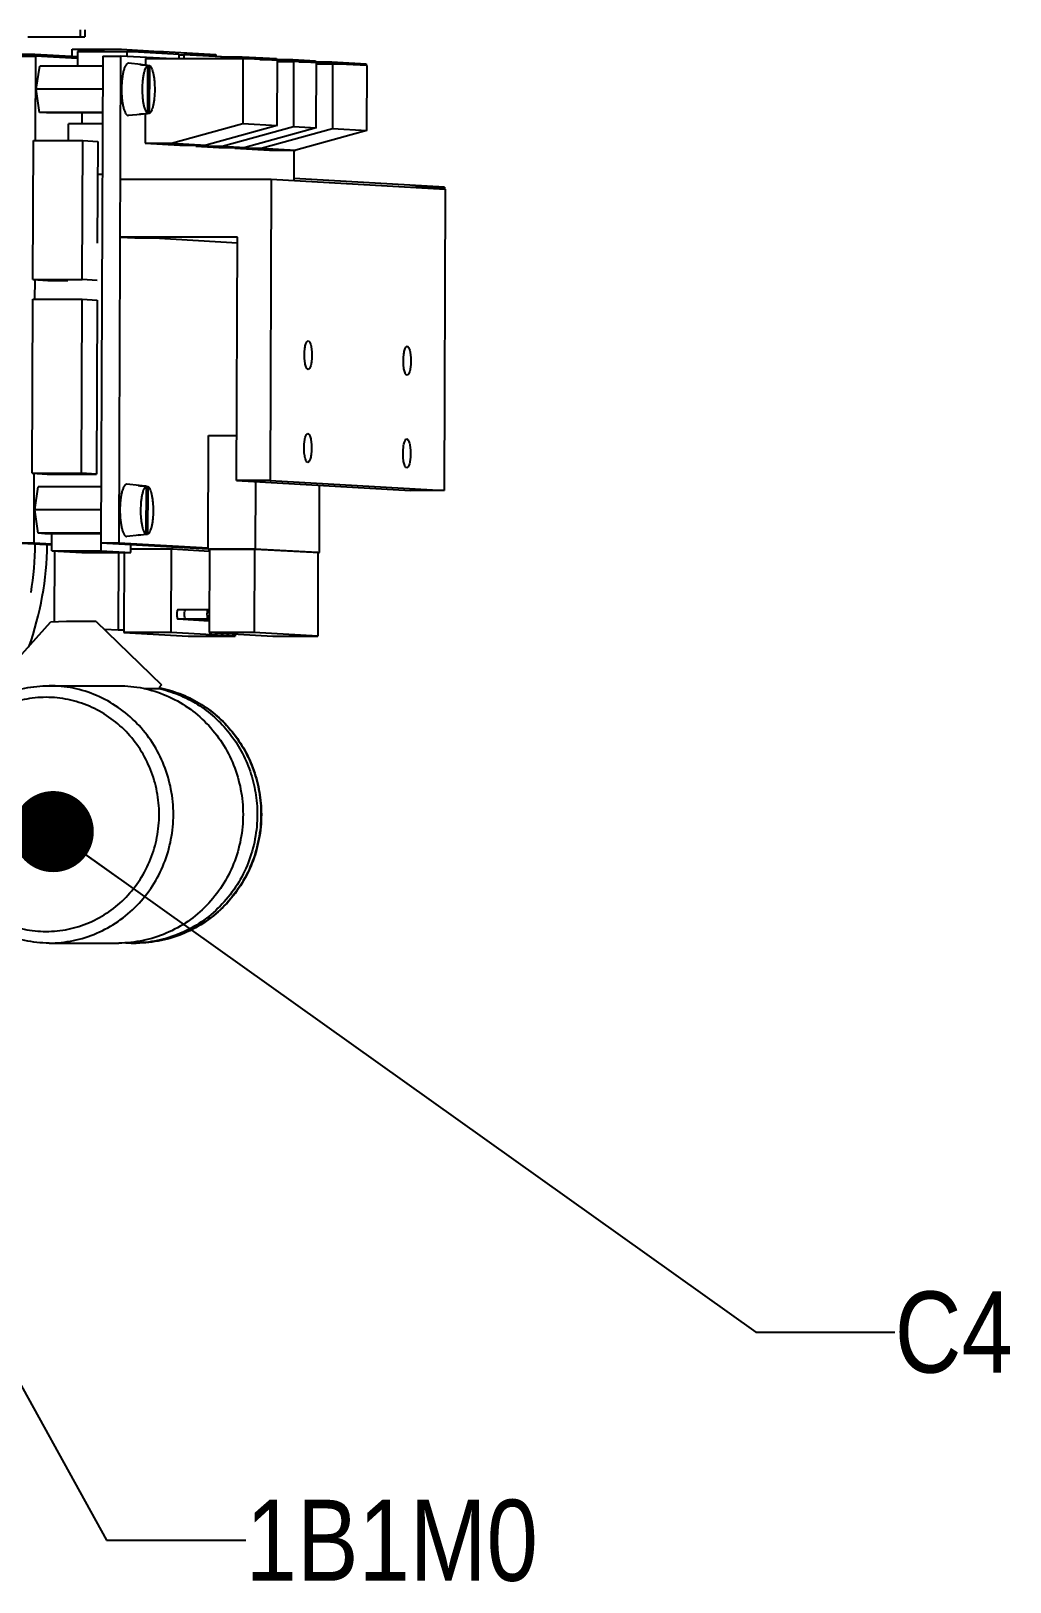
# Model space of a CAD drawing. Header units: millimetres. Extents: x 0 to 841, y 0 to 594.
# Drawn here: x 107.8 to 150, y 158.8 to 225.7 of the extents above; entities that cross this region are included whole.
import ezdxf

# ---------------------------------------------------------------- set-up
doc = ezdxf.new("R2010")
doc.units = ezdxf.units.MM
doc.header["$LTSCALE"] = 46.255
doc.layers.get('0').update_dxf_attribs({"linetype": 'CONTINUOUS'})
doc.layers.add('AXIS', color=7, linetype='CONTINUOUS')
doc.layers.add('NOTE', color=7, linetype='CONTINUOUS')
doc.styles.get("Standard").update_dxf_attribs({"font": 'txt', "width": 0.85})
doc.styles.add('TEXTSTYLE_2', font='txt', dxfattribs={"width": 0.85})
doc.dimstyles.get("Standard").update_dxf_attribs({"dimtxt": 3.5, "dimasz": 3.5, "dimexe": 1.5, "dimexo": 1, "dimtad": 1, "dimtxsty": 'STANDARD', "dimcen": 0.09, "dimadec": 0, "dimazin": 0, "dimtol": 1, "dimtp": 0.01, "dimtm": 0.01, "dimtfac": 1, "dimtofl": 0, "dimtmove": 0, "dimatfit": 3, "dimfxl": 1, "dimtolj": 1, "dimarcsym": 0})

msp = doc.modelspace()

# ---------------------------------------------------------------- linework, layer by layer
at = {"color": 7, "linetype": 'CONTINUOUS'}
for p, q in [((109.916, 225.425), (109.916, 225.725)), ((110.11, 225.725), (110.11, 225.425)), ((107.652, 225.424), (109.916, 225.425)), ((109.561, 224.587), (109.562, 224.887)), ((109.562, 224.887), (111.687, 224.887)), ((109.562, 224.887), (111.18, 224.796)), ((109.916, 225.425), (110.11, 225.425)), ((111.687, 224.887), (113.305, 224.796)), ((107.171, 224.679), (107.944, 224.679)), ((107.171, 224.679), (109.792, 224.53)), ((107.207, 224.596), (107.98, 224.596)), ((107.944, 224.679), (109.792, 224.574)), ((107.98, 224.596), (107.966, 220.946)), ((109.792, 224.493), (107.98, 224.596)), ((108.01, 223.174), (108.163, 224.166)), ((110.876, 224.166), (108.163, 224.166)), ((109.793, 224.793), (109.79, 224.166)), ((109.793, 224.793), (111.918, 224.793)), ((110.878, 224.596), (110.798, 203.598)), ((110.878, 224.596), (111.651, 224.596)), ((111.651, 224.596), (111.571, 203.598)), ((113.61, 224.485), (111.651, 224.596)), ((111.918, 224.793), (111.917, 224.581)), ((111.918, 224.796), (113.305, 224.796)), ((114.182, 224.666), (111.918, 224.793)), ((111.984, 224.282), (111.986, 224.282)), ((112.517, 224.234), (111.986, 224.282)), ((112.072, 224.785), (113.499, 224.785)), ((112.814, 224.195), (112.476, 224.226)), ((112.515, 224.234), (112.517, 224.234)), ((112.554, 224.219), (112.554, 224.222)), ((112.554, 224.222), (112.814, 224.198)), ((112.724, 224.485), (112.723, 224.206)), ((112.724, 224.485), (116.926, 224.485)), ((112.814, 224.195), (112.806, 222.124)), ((112.814, 224.198), (112.892, 224.191)), ((112.892, 224.191), (112.884, 222.12)), ((113.305, 224.796), (113.305, 224.785)), ((113.499, 224.785), (115.763, 224.657)), ((114.181, 224.485), (114.182, 224.666)), ((114.182, 224.655), (114.376, 224.655)), ((114.376, 224.657), (115.763, 224.657)), ((115.994, 224.563), (114.376, 224.655)), ((114.376, 224.655), (114.376, 224.485)), ((115.763, 224.657), (115.763, 224.576)), ((115.993, 224.485), (115.994, 224.563)), ((115.994, 224.568), (116.89, 224.568)), ((116.89, 224.568), (118.378, 224.484)), ((116.926, 224.485), (116.916, 221.685)), ((118.414, 224.401), (116.926, 224.485)), ((116.949, 224.484), (118.378, 224.484)), ((117.649, 224.444), (119.076, 224.444)), ((118.378, 224.484), (118.378, 224.444)), ((118.404, 221.601), (118.414, 224.401)), ((118.414, 224.389), (120.06, 224.389)), ((118.414, 224.362), (119.113, 224.362)), ((119.076, 224.444), (120.06, 224.389)), ((119.113, 224.362), (119.102, 221.562)), ((120.096, 224.306), (119.113, 224.362)), ((119.336, 224.349), (120.759, 224.349)), ((120.06, 224.389), (120.06, 224.349)), ((120.086, 221.506), (120.096, 224.306)), ((120.096, 224.267), (120.795, 224.267)), ((120.759, 224.349), (122.247, 224.265)), ((120.795, 224.267), (120.784, 221.467)), ((122.283, 224.183), (120.795, 224.267)), ((120.827, 224.265), (122.247, 224.265)), ((122.247, 224.265), (122.246, 224.183)), ((122.273, 221.383), (122.283, 224.183)), ((110.872, 223.174), (108.01, 223.174)), ((108.156, 222.166), (108.01, 223.174)), ((110.869, 222.166), (108.156, 222.166)), ((108.455, 222.149), (108.156, 222.166)), ((110.869, 222.149), (108.455, 222.149)), ((109.996, 221.669), (109.997, 222.149)), ((109.4, 220.95), (109.402, 221.669)), ((110.867, 221.669), (109.402, 221.669)), ((111.986, 222.033), (111.975, 222.033)), ((112.517, 222.081), (111.986, 222.033)), ((112.468, 222.093), (112.806, 222.124)), ((112.517, 222.081), (112.507, 222.081)), ((112.884, 222.12), (112.546, 222.089)), ((112.546, 222.089), (112.546, 222.101)), ((112.715, 222.105), (112.711, 220.835)), ((113.848, 220.835), (116.916, 221.685)), ((118.404, 221.601), (115.336, 220.751)), ((116.035, 220.712), (119.102, 221.562)), ((116.916, 221.685), (118.404, 221.601)), ((120.086, 221.506), (117.018, 220.656)), ((117.717, 220.617), (120.784, 221.467)), ((119.102, 221.562), (120.086, 221.506)), ((120.784, 221.467), (122.273, 221.383)), ((107.866, 214.951), (107.889, 220.95)), ((107.889, 220.95), (110.014, 220.95)), ((109.991, 214.951), (110.014, 220.95)), ((110.014, 220.95), (110.661, 220.914)), ((110.661, 220.914), (110.644, 216.526)), ((112.711, 220.835), (113.848, 220.835)), ((112.711, 220.835), (114.199, 220.751)), ((113.848, 220.835), (115.336, 220.751)), ((122.273, 221.383), (119.205, 220.533)), ((114.199, 220.751), (115.336, 220.751)), ((114.897, 220.751), (114.897, 220.712)), ((114.897, 220.712), (116.035, 220.712)), ((114.897, 220.712), (115.881, 220.656)), ((115.881, 220.656), (117.018, 220.656)), ((116.035, 220.712), (117.018, 220.656)), ((116.58, 220.656), (116.579, 220.617)), ((116.579, 220.617), (117.717, 220.617)), ((116.579, 220.617), (118.068, 220.533)), ((117.717, 220.617), (119.205, 220.533)), ((118.068, 220.533), (119.205, 220.533)), ((119.137, 219.228), (119.142, 220.533)), ((110.859, 219.492), (110.655, 219.492)), ((111.63, 219.283), (118.15, 219.283)), ((118.15, 219.283), (118.101, 206.285)), ((118.15, 219.283), (125.655, 218.86)), ((125.619, 218.942), (119.137, 219.308)), ((124.202, 218.942), (125.619, 218.942)), ((125.655, 218.86), (125.606, 205.861)), ((125.619, 218.942), (125.619, 218.862)), ((116.692, 216.784), (111.621, 216.784)), ((111.621, 216.784), (112.268, 216.747)), ((116.652, 206.285), (116.692, 216.784)), ((112.268, 216.747), (113.089, 216.747)), ((113.089, 216.747), (116.691, 216.544)), ((107.866, 214.951), (109.991, 214.951)), ((107.866, 214.951), (108.513, 214.915)), ((107.944, 214.947), (107.94, 214.097)), ((108.513, 214.915), (109.377, 214.915)), ((110.638, 214.915), (109.991, 214.951)), ((107.834, 206.602), (107.863, 214.101)), ((107.863, 214.101), (109.988, 214.101)), ((109.959, 206.602), (109.988, 214.101)), ((109.988, 214.101), (110.635, 214.065)), ((110.635, 214.065), (110.606, 206.565)), ((115.427, 203.33), (115.445, 208.23)), ((115.445, 208.23), (116.66, 208.23)), ((107.834, 206.602), (109.959, 206.602)), ((107.834, 206.602), (108.481, 206.565)), ((107.912, 206.598), (107.901, 203.598)), ((108.481, 206.565), (110.606, 206.565)), ((110.606, 206.565), (109.959, 206.602)), ((111.915, 206.123), (111.918, 206.123)), ((112.449, 206.075), (111.918, 206.123)), ((112.446, 206.075), (112.449, 206.075)), ((118.101, 206.285), (116.652, 206.285)), ((116.652, 206.285), (124.157, 205.861)), ((117.466, 206.239), (117.455, 203.33)), ((118.101, 206.285), (125.606, 205.861)), ((120.224, 203.174), (120.235, 206.082)), ((107.942, 205.015), (108.095, 206.007)), ((110.808, 206.007), (108.095, 206.007)), ((112.745, 206.036), (112.407, 206.067)), ((112.485, 206.06), (112.485, 206.062)), ((112.485, 206.062), (112.746, 206.039)), ((112.745, 206.036), (112.737, 203.965)), ((112.746, 206.039), (112.823, 206.032)), ((112.823, 206.032), (112.815, 203.961)), ((125.606, 205.861), (124.157, 205.861)), ((110.804, 205.015), (107.942, 205.015)), ((108.087, 204.007), (107.942, 205.015)), ((107.128, 203.598), (107.901, 203.598)), ((107.128, 203.598), (108.675, 203.511)), ((107.901, 203.598), (108.677, 203.554)), ((110.8, 204.007), (108.087, 204.007)), ((108.386, 203.99), (108.087, 204.007)), ((110.8, 203.99), (108.386, 203.99)), ((108.676, 203.254), (108.679, 203.99)), ((110.798, 203.598), (111.571, 203.598)), ((110.798, 203.598), (115.425, 203.337)), ((110.802, 203.598), (110.801, 203.254)), ((111.571, 203.598), (115.427, 203.38)), ((111.918, 203.874), (111.907, 203.874)), ((112.449, 203.922), (111.918, 203.874)), ((112.095, 203.181), (112.096, 203.525)), ((112.399, 203.934), (112.737, 203.965)), ((112.449, 203.922), (112.438, 203.922)), ((112.815, 203.961), (112.477, 203.93)), ((112.477, 203.93), (112.477, 203.941)), ((113.869, 203.425), (113.869, 203.331)), ((108.676, 203.254), (110.801, 203.254)), ((108.676, 203.254), (109.97, 203.181)), ((108.791, 203.248), (108.779, 200.184)), ((109.97, 203.181), (112.095, 203.181)), ((110.801, 203.254), (112.095, 203.181)), ((111.56, 203.181), (111.547, 199.825)), ((111.804, 203.181), (111.791, 199.731)), ((112.095, 203.331), (113.869, 203.331)), ((113.833, 203.33), (112.095, 203.33)), ((113.833, 203.33), (113.82, 199.731)), ((113.869, 203.331), (115.483, 203.24)), ((115.427, 203.33), (117.455, 203.33)), ((115.488, 203.33), (115.475, 199.73)), ((117.42, 203.33), (115.488, 203.33)), ((117.42, 203.33), (117.406, 199.73)), ((120.163, 203.175), (117.42, 203.33)), ((117.455, 203.33), (120.224, 203.174)), ((120.163, 203.175), (120.15, 199.575)), ((120.163, 203.174), (120.224, 203.174)), ((105.038, 196.193), (108.629, 200.179)), ((109.311, 200.203), (108.629, 200.179)), ((110.592, 200.203), (109.311, 200.203)), ((110.592, 200.203), (113.418, 197.475)), ((114.119, 200.314), (115.477, 200.314)), ((114.119, 200.314), (115.476, 200.237)), ((114.12, 200.714), (115.478, 200.714)), ((115.477, 200.256), (114.458, 200.314)), ((115.425, 200.714), (115.424, 200.714)), ((111.547, 199.825), (110.949, 199.859)), ((111.791, 199.825), (111.547, 199.825)), ((113.82, 199.731), (111.791, 199.731)), ((111.791, 199.731), (114.56, 199.574)), ((116.589, 199.574), (113.82, 199.731)), ((114.56, 199.574), (116.589, 199.574)), ((117.406, 199.73), (115.475, 199.73)), ((115.475, 199.73), (118.218, 199.575)), ((116.589, 199.667), (116.589, 199.574)), ((120.15, 199.575), (117.406, 199.73)), ((118.218, 199.575), (120.15, 199.575))]:
    msp.add_line(p, q, dxfattribs=at)
for centre, radius, start, end in [((94.813, 203.702), 13.674, 340.35268, 359.24787), ((94.246, 203.706), 13.723, 350.55869, 359.35365), ((112.184, 191.51), 5.177, 266.58662, 269.99815), ((112.184, 191.502), 5.17, 270.00053, 271.7512)]:
    msp.add_arc(centre, radius, start, end, dxfattribs=at)
for points, knots in [([(111.984, 224.282), (111.974, 224.283), (111.954, 224.28), (111.924, 224.264), (111.897, 224.238), (111.87, 224.201), (111.844, 224.155), (111.809, 224.077), (111.772, 223.956), (111.736, 223.789), (111.71, 223.598), (111.693, 223.39), (111.687, 223.174), (111.691, 222.956), (111.706, 222.747), (111.732, 222.553), (111.766, 222.382), (111.803, 222.258), (111.837, 222.175), (111.862, 222.126), (111.888, 222.087), (111.916, 222.058), (111.945, 222.039), (111.966, 222.033), (111.975, 222.033)], [0, 0, 0, 0, 0.0119, 0.025066, 0.040587, 0.059079, 0.080815, 0.105864, 0.165548, 0.236769, 0.317296, 0.404382, 0.49495, 0.585762, 0.673567, 0.755255, 0.828019, 0.889536, 0.915566, 0.938289, 0.95773, 0.974091, 0.987868, 1, 1, 1, 1]), ([(112.476, 224.226), (112.479, 224.227), (112.491, 224.233), (112.505, 224.235), (112.515, 224.234)], [0, 0, 0, 0, 0.262405, 1, 1, 1, 1]), ([(112.517, 224.234), (112.52, 224.234), (112.533, 224.232), (112.545, 224.227), (112.554, 224.222)], [0, 0, 0, 0, 0.238875, 1, 1, 1, 1]), ([(112.814, 224.195), (112.795, 224.186), (112.77, 224.161), (112.743, 224.121), (112.712, 224.064), (112.678, 223.974), (112.643, 223.848), (112.616, 223.699), (112.587, 223.472), (112.573, 223.172), (112.585, 222.871), (112.612, 222.642), (112.638, 222.49), (112.672, 222.36), (112.705, 222.266), (112.735, 222.206), (112.763, 222.163), (112.788, 222.136), (112.806, 222.124)], [0, 0, 0, 0, 0.028598, 0.04674, 0.067685, 0.118006, 0.178986, 0.249217, 0.326812, 0.494996, 0.664008, 0.742607, 0.814186, 0.876794, 0.928933, 0.95081, 0.96986, 1, 1, 1, 1]), ([(112.892, 224.191), (112.91, 224.179), (112.935, 224.152), (112.962, 224.109), (112.993, 224.049), (113.026, 223.955), (113.059, 223.825), (113.086, 223.673), (113.113, 223.444), (113.125, 223.143), (113.111, 222.843), (113.082, 222.616), (113.054, 222.467), (113.02, 222.34), (112.986, 222.251), (112.955, 222.194), (112.927, 222.154), (112.902, 222.129), (112.884, 222.12)], [0, 0, 0, 0, 0.03014, 0.04919, 0.071067, 0.123206, 0.185814, 0.257393, 0.335992, 0.505004, 0.673188, 0.750783, 0.821014, 0.881994, 0.932315, 0.95326, 0.971402, 1, 1, 1, 1]), ([(112.507, 222.081), (112.503, 222.081), (112.49, 222.083), (112.477, 222.088), (112.468, 222.093)], [0, 0, 0, 0, 0.23894, 1, 1, 1, 1]), ([(112.546, 222.089), (112.543, 222.088), (112.534, 222.084), (112.525, 222.082), (112.517, 222.081)], [0, 0, 0, 0, 0.260497, 1, 1, 1, 1]), ([(111.915, 206.123), (111.906, 206.124), (111.885, 206.121), (111.856, 206.105), (111.828, 206.079), (111.801, 206.042), (111.775, 205.996), (111.741, 205.917), (111.703, 205.797), (111.668, 205.63), (111.641, 205.439), (111.624, 205.231), (111.618, 205.015), (111.623, 204.797), (111.638, 204.588), (111.663, 204.394), (111.697, 204.223), (111.734, 204.099), (111.768, 204.016), (111.793, 203.967), (111.82, 203.928), (111.847, 203.899), (111.876, 203.88), (111.897, 203.874), (111.907, 203.874)], [0, 0, 0, 0, 0.0119, 0.025066, 0.040587, 0.059079, 0.080815, 0.105864, 0.165548, 0.236769, 0.317296, 0.404382, 0.49495, 0.585762, 0.673567, 0.755255, 0.828019, 0.889536, 0.915566, 0.938289, 0.95773, 0.974091, 0.987868, 1, 1, 1, 1]), ([(112.407, 206.067), (112.41, 206.068), (112.423, 206.074), (112.436, 206.076), (112.446, 206.075)], [0, 0, 0, 0, 0.262405, 1, 1, 1, 1]), ([(112.449, 206.075), (112.452, 206.075), (112.464, 206.073), (112.477, 206.068), (112.485, 206.062)], [0, 0, 0, 0, 0.238875, 1, 1, 1, 1]), ([(112.745, 206.036), (112.727, 206.027), (112.702, 206.002), (112.674, 205.962), (112.643, 205.905), (112.609, 205.815), (112.575, 205.689), (112.547, 205.54), (112.518, 205.313), (112.504, 205.013), (112.516, 204.712), (112.543, 204.483), (112.57, 204.331), (112.603, 204.201), (112.636, 204.107), (112.667, 204.047), (112.694, 204.004), (112.719, 203.977), (112.737, 203.965)], [0, 0, 0, 0, 0.028598, 0.04674, 0.067685, 0.118006, 0.178986, 0.249217, 0.326812, 0.494996, 0.664008, 0.742607, 0.814186, 0.876794, 0.928933, 0.95081, 0.96986, 1, 1, 1, 1]), ([(112.823, 206.032), (112.841, 206.02), (112.866, 205.993), (112.894, 205.95), (112.924, 205.889), (112.957, 205.796), (112.991, 205.666), (113.017, 205.514), (113.044, 205.285), (113.056, 204.984), (113.042, 204.684), (113.014, 204.457), (112.986, 204.308), (112.952, 204.181), (112.917, 204.092), (112.887, 204.035), (112.859, 203.995), (112.834, 203.97), (112.815, 203.961)], [0, 0, 0, 0, 0.03014, 0.04919, 0.071067, 0.123206, 0.185814, 0.257393, 0.335992, 0.505004, 0.673188, 0.750783, 0.821014, 0.881994, 0.932315, 0.95326, 0.971402, 1, 1, 1, 1]), ([(112.438, 203.922), (112.435, 203.922), (112.421, 203.924), (112.408, 203.929), (112.399, 203.934)], [0, 0, 0, 0, 0.23894, 1, 1, 1, 1]), ([(112.477, 203.93), (112.475, 203.929), (112.466, 203.925), (112.456, 203.922), (112.449, 203.922)], [0, 0, 0, 0, 0.260497, 1, 1, 1, 1]), ([(114.12, 200.714), (114.112, 200.714), (114.093, 200.692), (114.075, 200.626), (114.064, 200.515), (114.074, 200.403), (114.093, 200.337), (114.111, 200.314), (114.119, 200.314)], [0, 0, 0, 0, 0.058252, 0.166394, 0.497505, 0.830362, 0.940325, 1, 1, 1, 1]), ([(114.458, 200.314), (114.449, 200.314), (114.431, 200.337), (114.412, 200.403), (114.402, 200.515), (114.413, 200.626), (114.431, 200.692), (114.45, 200.714), (114.458, 200.714)], [0, 0, 0, 0, 0.059665, 0.169642, 0.50245, 0.833547, 0.941732, 1, 1, 1, 1]), ([(115.424, 200.714), (115.416, 200.714), (115.397, 200.692), (115.379, 200.626), (115.368, 200.515), (115.378, 200.403), (115.397, 200.337), (115.415, 200.314), (115.423, 200.314)], [0, 0, 0, 0, 0.058268, 0.166453, 0.49755, 0.830358, 0.940335, 1, 1, 1, 1]), ([(103.186, 191.882), (103.186, 192.244), (103.255, 192.97), (103.561, 194.015), (104.06, 194.98), (104.731, 195.827), (105.551, 196.523), (106.488, 197.041), (107.505, 197.36), (108.212, 197.432), (108.564, 197.432)], [0, 0, 0, 0, 0.126751, 0.253229, 0.379221, 0.504571, 0.629225, 0.753235, 0.876748, 1, 1, 1, 1]), ([(113.925, 191.882), (113.925, 192.245), (113.856, 192.971), (113.549, 194.018), (113.052, 194.983), (112.381, 195.83), (111.564, 196.525), (110.631, 197.042), (109.618, 197.361), (108.914, 197.432), (108.564, 197.432)], [0, 0, 0, 0, 0.127118, 0.253911, 0.380119, 0.505551, 0.630137, 0.753938, 0.877133, 1, 1, 1, 1]), ([(111.569, 197.432), (111.92, 197.432), (112.623, 197.361), (113.636, 197.042), (114.57, 196.525), (115.387, 195.83), (116.057, 194.983), (116.555, 194.018), (116.861, 192.971), (116.93, 192.245), (116.93, 191.882)], [0, 0, 0, 0, 0.12287, 0.246061, 0.369862, 0.494448, 0.619879, 0.746087, 0.87288, 1, 1, 1, 1]), ([(113.312, 191.882), (113.312, 192.212), (113.249, 192.873), (112.971, 193.825), (112.518, 194.704), (111.908, 195.474), (111.164, 196.107), (110.315, 196.577), (109.393, 196.867), (108.434, 196.965), (107.475, 196.867), (106.553, 196.577), (105.704, 196.107), (104.96, 195.474), (104.351, 194.704), (103.898, 193.825), (103.619, 192.873), (103.556, 192.212), (103.556, 191.882)], [0, 0, 0, 0, 0.063559, 0.126956, 0.19006, 0.252775, 0.315069, 0.376969, 0.438567, 0.5, 0.561433, 0.623031, 0.684931, 0.747225, 0.80994, 0.873044, 0.936441, 1, 1, 1, 1]), ([(113.264, 197.319), (113.563, 197.255), (114.153, 197.074), (114.978, 196.651), (115.721, 196.089), (116.361, 195.404), (116.879, 194.618), (117.259, 193.751), (117.492, 192.831), (117.545, 192.198), (117.545, 191.882)], [0, 0, 0, 0, 0.122866, 0.246244, 0.370278, 0.495042, 0.620524, 0.74663, 0.87319, 1, 1, 1, 1]), ([(113.293, 197.345), (113.601, 197.288), (114.208, 197.118), (115.06, 196.704), (115.829, 196.145), (116.492, 195.457), (117.029, 194.661), (117.424, 193.782), (117.666, 192.847), (117.72, 192.204), (117.72, 191.882)], [0, 0, 0, 0, 0.123236, 0.246876, 0.371053, 0.495837, 0.621229, 0.747154, 0.873468, 1, 1, 1, 1]), ([(113.293, 197.345), (113.599, 197.287), (114.203, 197.117), (115.051, 196.704), (115.817, 196.145), (116.478, 195.458), (117.013, 194.663), (117.408, 193.784), (117.649, 192.848), (117.703, 192.204), (117.703, 191.882)], [0, 0, 0, 0, 0.122858, 0.246207, 0.370213, 0.494958, 0.620438, 0.746561, 0.873152, 1, 1, 1, 1]), ([(108.564, 186.332), (108.212, 186.332), (107.505, 186.404), (106.488, 186.724), (105.551, 187.242), (104.731, 187.938), (104.06, 188.785), (103.561, 189.75), (103.255, 190.795), (103.186, 191.52), (103.186, 191.882)], [0, 0, 0, 0, 0.123252, 0.246765, 0.370775, 0.495429, 0.620779, 0.746771, 0.873249, 1, 1, 1, 1]), ([(103.556, 191.882), (103.556, 191.553), (103.619, 190.892), (103.898, 189.94), (104.351, 189.061), (104.96, 188.291), (105.704, 187.658), (106.553, 187.188), (107.475, 186.898), (108.434, 186.8), (109.393, 186.898), (110.315, 187.188), (111.164, 187.658), (111.908, 188.291), (112.518, 189.061), (112.971, 189.94), (113.249, 190.892), (113.312, 191.553), (113.312, 191.882)], [0, 0, 0, 0, 0.063559, 0.126956, 0.19006, 0.252775, 0.315069, 0.376969, 0.438567, 0.5, 0.561433, 0.623031, 0.684931, 0.747225, 0.80994, 0.873044, 0.936441, 1, 1, 1, 1]), ([(108.564, 186.332), (108.914, 186.332), (109.618, 186.404), (110.631, 186.723), (111.564, 187.24), (112.381, 187.935), (113.052, 188.782), (113.549, 189.747), (113.856, 190.794), (113.925, 191.52), (113.925, 191.882)], [0, 0, 0, 0, 0.122867, 0.246062, 0.369863, 0.494449, 0.619881, 0.746089, 0.872882, 1, 1, 1, 1]), ([(116.93, 191.882), (116.93, 191.52), (116.861, 190.794), (116.555, 189.747), (116.057, 188.782), (115.387, 187.935), (114.57, 187.24), (113.636, 186.723), (112.623, 186.404), (111.92, 186.332), (111.569, 186.332)], [0, 0, 0, 0, 0.12712, 0.253913, 0.380121, 0.505552, 0.630138, 0.753939, 0.87713, 1, 1, 1, 1]), ([(117.72, 191.882), (117.72, 191.52), (117.651, 190.795), (117.345, 189.75), (116.846, 188.785), (116.175, 187.938), (115.355, 187.242), (114.418, 186.724), (113.401, 186.404), (112.694, 186.332), (112.342, 186.332)], [0, 0, 0, 0, 0.126751, 0.253229, 0.379221, 0.504571, 0.629225, 0.753235, 0.876748, 1, 1, 1, 1]), ([(117.703, 191.882), (117.703, 191.52), (117.634, 190.794), (117.328, 189.747), (116.83, 188.782), (116.16, 187.935), (115.343, 187.24), (114.409, 186.723), (113.397, 186.404), (112.693, 186.332), (112.342, 186.332)], [0, 0, 0, 0, 0.127118, 0.253911, 0.380119, 0.505551, 0.630137, 0.753938, 0.877133, 1, 1, 1, 1]), ([(117.545, 191.882), (117.545, 191.527), (117.478, 190.814), (117.183, 189.786), (116.703, 188.834), (116.056, 187.995), (115.266, 187.299), (114.36, 186.773), (113.374, 186.436), (112.686, 186.345), (112.342, 186.335)], [0, 0, 0, 0, 0.127077, 0.25384, 0.380037, 0.505479, 0.630093, 0.753925, 0.877135, 1, 1, 1, 1])]:
    msp.add_open_spline(points, degree=3, knots=knots, dxfattribs=at)
at = {"layer": 'AXIS', "color": 7, "linetype": 'CONTINUOUS'}
for p, q in [((108.564, 197.432), (111.569, 197.432)), ((113.418, 197.475), (113.291, 197.335)), ((113.26, 197.3), (112.67, 197.3)), ((108.564, 186.332), (111.569, 186.332))]:
    msp.add_line(p, q, dxfattribs=at)
for points, knots in [([(119.578, 211.702), (119.578, 211.781), (119.586, 211.927), (119.613, 212.099), (119.647, 212.21), (119.676, 212.275), (119.714, 212.318), (119.74, 212.318)], [0, 0, 0, 0, 0.35871, 0.665881, 0.787426, 0.883151, 1, 1, 1, 1]), ([(119.74, 212.318), (119.766, 212.318), (119.804, 212.273), (119.833, 212.206), (119.858, 212.127), (119.877, 212.031), (119.896, 211.882), (119.902, 211.764), (119.901, 211.684)], [0, 0, 0, 0, 0.116527, 0.212639, 0.334722, 0.479673, 0.642762, 1, 1, 1, 1]), ([(119.74, 211.068), (119.713, 211.068), (119.675, 211.113), (119.646, 211.179), (119.622, 211.259), (119.602, 211.354), (119.583, 211.503), (119.577, 211.621), (119.578, 211.702)], [0, 0, 0, 0, 0.116527, 0.212639, 0.334722, 0.479673, 0.642762, 1, 1, 1, 1]), ([(119.901, 211.684), (119.901, 211.605), (119.893, 211.458), (119.867, 211.287), (119.832, 211.175), (119.803, 211.111), (119.765, 211.068), (119.74, 211.068)], [0, 0, 0, 0, 0.35871, 0.665881, 0.787426, 0.883151, 1, 1, 1, 1]), ([(123.848, 211.461), (123.848, 211.54), (123.856, 211.686), (123.883, 211.857), (123.917, 211.969), (123.946, 212.034), (123.984, 212.077), (124.01, 212.077)], [0, 0, 0, 0, 0.35871, 0.665881, 0.787426, 0.883151, 1, 1, 1, 1]), ([(124.01, 210.827), (123.983, 210.827), (123.945, 210.872), (123.916, 210.938), (123.892, 211.018), (123.872, 211.113), (123.853, 211.262), (123.848, 211.38), (123.848, 211.461)], [0, 0, 0, 0, 0.116527, 0.212639, 0.334722, 0.479673, 0.642762, 1, 1, 1, 1]), ([(124.01, 212.077), (124.036, 212.077), (124.074, 212.032), (124.103, 211.965), (124.128, 211.885), (124.147, 211.79), (124.167, 211.641), (124.172, 211.523), (124.171, 211.443)], [0, 0, 0, 0, 0.116527, 0.212639, 0.334722, 0.479673, 0.642762, 1, 1, 1, 1]), ([(124.171, 211.443), (124.171, 211.364), (124.163, 211.217), (124.137, 211.046), (124.102, 210.934), (124.073, 210.87), (124.035, 210.827), (124.01, 210.827)], [0, 0, 0, 0, 0.35871, 0.665881, 0.787426, 0.883151, 1, 1, 1, 1]), ([(119.563, 207.702), (119.563, 207.781), (119.571, 207.928), (119.597, 208.099), (119.632, 208.211), (119.661, 208.275), (119.699, 208.318), (119.724, 208.318)], [0, 0, 0, 0, 0.35871, 0.665881, 0.787426, 0.883151, 1, 1, 1, 1]), ([(119.724, 208.318), (119.751, 208.318), (119.789, 208.273), (119.818, 208.207), (119.842, 208.127), (119.862, 208.032), (119.881, 207.883), (119.886, 207.765), (119.886, 207.684)], [0, 0, 0, 0, 0.116527, 0.212639, 0.334722, 0.479673, 0.642762, 1, 1, 1, 1]), ([(119.724, 207.068), (119.698, 207.068), (119.66, 207.113), (119.631, 207.18), (119.606, 207.259), (119.587, 207.354), (119.568, 207.504), (119.562, 207.622), (119.563, 207.702)], [0, 0, 0, 0, 0.116527, 0.212639, 0.334722, 0.479673, 0.642762, 1, 1, 1, 1]), ([(119.886, 207.684), (119.886, 207.605), (119.878, 207.458), (119.851, 207.287), (119.817, 207.176), (119.788, 207.111), (119.75, 207.068), (119.724, 207.068)], [0, 0, 0, 0, 0.35871, 0.665881, 0.787426, 0.883151, 1, 1, 1, 1]), ([(123.994, 206.827), (123.968, 206.827), (123.93, 206.872), (123.901, 206.939), (123.876, 207.018), (123.857, 207.113), (123.838, 207.263), (123.832, 207.38), (123.833, 207.461)], [0, 0, 0, 0, 0.116527, 0.212639, 0.334722, 0.479673, 0.642762, 1, 1, 1, 1]), ([(123.833, 207.461), (123.833, 207.54), (123.841, 207.687), (123.867, 207.858), (123.902, 207.969), (123.931, 208.034), (123.969, 208.077), (123.994, 208.077)], [0, 0, 0, 0, 0.35871, 0.665881, 0.787426, 0.883151, 1, 1, 1, 1]), ([(123.994, 208.077), (124.021, 208.077), (124.059, 208.032), (124.088, 207.966), (124.112, 207.886), (124.132, 207.791), (124.151, 207.642), (124.157, 207.524), (124.156, 207.443)], [0, 0, 0, 0, 0.116527, 0.212639, 0.334722, 0.479673, 0.642762, 1, 1, 1, 1]), ([(124.156, 207.443), (124.156, 207.364), (124.148, 207.217), (124.121, 207.046), (124.087, 206.935), (124.058, 206.87), (124.02, 206.827), (123.994, 206.827)], [0, 0, 0, 0, 0.35871, 0.665881, 0.787426, 0.883151, 1, 1, 1, 1])]:
    msp.add_open_spline(points, degree=3, knots=knots, dxfattribs=at)

# ---------------------------------------------------------------- texts
at = {"layer": 'NOTE', "color": 2, "linetype": 'CONTINUOUS', "char_height": 3.5, "attachment_point": 1, "line_spacing_factor": 0.9, "style": 'TEXTSTYLE_2'}
for s, insert, width in [('C4', (145.047, 171.301), 8.925), ('1B1M0', (117.045, 162.319), 17.10625)]:
    msp.add_mtext(s, dxfattribs=dict(at, insert=insert, width=width))

# ---------------------------------------------------------------- leaders
at = {"layer": 'NOTE', "color": 2, "linetype": 'CONTINUOUS'}
for points in [[(86.866, 204.284), (111.045, 160.569), (117.045, 160.569)], [(108.743, 191.139), (139.047, 169.551), (145.047, 169.551)]]:
    msp.add_leader(points, dimstyle='STANDARD', override={"dimtad": 0, "dimldrblk": 'DOT'}, dxfattribs=at)

doc.saveas('drawing.dxf')
